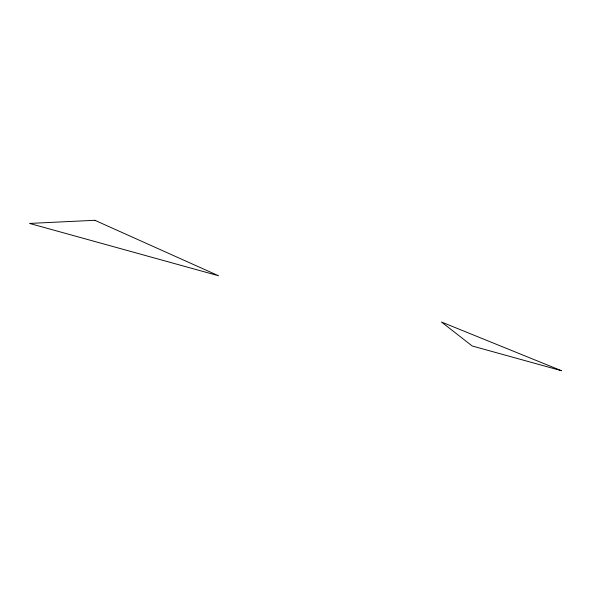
<?xml version="1.0" encoding="UTF-8"?>
<svg xmlns="http://www.w3.org/2000/svg" width="591" height="591" viewBox="0 0 591 591"><rect width="100%" height="100%" fill="white"/><g stroke="black" fill="none" stroke-linecap="round" stroke-linejoin="round"><path stroke-width="0.89" d="M94.863 220.295L29.55 223.428L218.559 275.761L94.863 220.295M561.45 370.705L472.224 346.001L441.462 322.006L561.45 370.705"/></g></svg>
